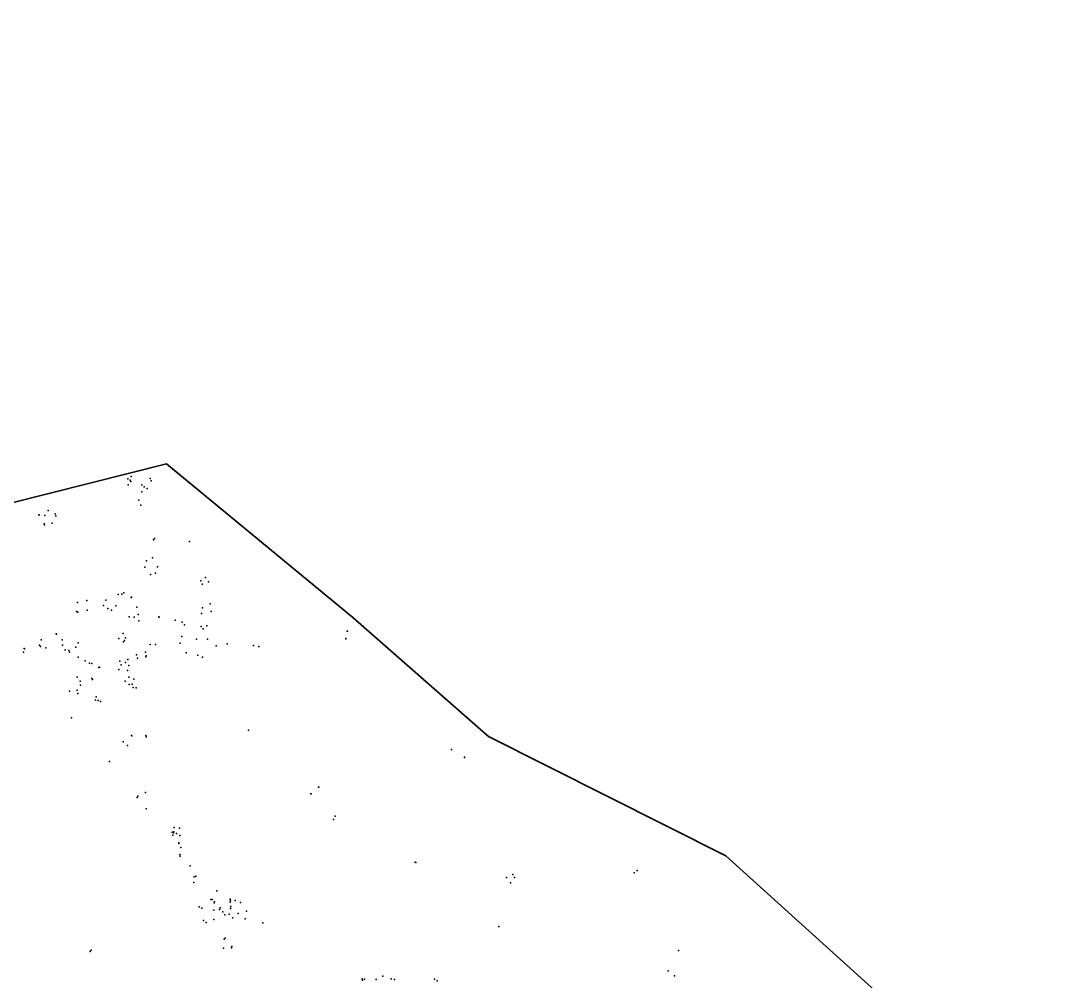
# Model space of a CAD drawing. Header units: millimetres. Extents: x -60275265 to 22802890, y -38578442 to 24337084.
# Drawn here: x 9922622 to 17730817, y 17158196 to 24337084 of the extents above; entities that cross this region are included whole.
import ezdxf

# ---------------------------------------------------------------- set-up
doc = ezdxf.new("R2010")
doc.units = ezdxf.units.MM
doc.header["$MEASUREMENT"] = 0
doc.layers.add('Outline', color=7, linetype='Continuous', true_color=0x000000)
doc.layers.add('particles', color=7, linetype='Continuous', true_color=0x000000)

msp = doc.modelspace()

# ---------------------------------------------------------------- linework, layer by layer
at = {"layer": 'Outline', "color": 3, "lineweight": 35, "true_color": 0x00ff00}
msp.add_lwpolyline([(612748, 23700101), (2261319, 23827441), (4163298, 24337084), (6191983, 23700101), (6952806, 22298647), (8220845, 21661442), (8981724, 20514820), (11010412, 21024520), (12405159, 19877851), (13419624, 18986025), (15194898, 18094026), (16462717, 16947413), (17096937, 15291091), (16969997, 14144198), (16969997, 12997517), (17730817, 12360371), (17730817, 10959081), (17730817, 9939740)], dxfattribs=at)
at = {"layer": 'particles', "color": 93, "true_color": 0x67d435}
for p in [(10746622, 20931696), (10721622, 20913696), (10725622, 20867696), (10740622, 20902696), (10744622, 20893696), (10827622, 20868696), (10845622, 20854696), (10889622, 20915696), (10896622, 20898696), (10827622, 20816696), (10867622, 20840696), (10805622, 20753696), (10820622, 20715696), (10057622, 20642696), (10058622, 20643696), (10101622, 20638696), (10126622, 20677696), (10178622, 20652696), (10183622, 20635696), (10095622, 20577696), (10099622, 20570696), (10156622, 20581696), (10913622, 20457696), (10922622, 20466696), (11184622, 20445696), (10907622, 20323696), (10850622, 20252696), (10862622, 20299696), (10944622, 20254696), (10892622, 20197696), (10928622, 20208696), (11267622, 20151696), (11303622, 20176696), (11277622, 20124696), (11324622, 20142696), (10416622, 20004696), (10557622, 20006696), (10650622, 20049696), (10677622, 20050696), (10692622, 20061696), (10747622, 20025696), (10748622, 20027696), (10337622, 19922696), (10346622, 19988696), (10348622, 19917696), (10417622, 19931696), (10540622, 19966696), (10571622, 19942696), (10600622, 19931696), (10631622, 19964696), (10789622, 19952696), (11279622, 19948696), (11337622, 19978696), (11346622, 19922696), (10731622, 19882696), (10769622, 19879696), (10798622, 19898696), (10805622, 19852696), (10954622, 19882696), (10957622, 19879696), (11076622, 19857696), (11129622, 19840696), (11272622, 19906696), (10688622, 19757696), (11146622, 19822696), (11269622, 19809696), (11286622, 19791696), (11313622, 19814696), (12362622, 19775696), (12365622, 19773696), (10073622, 19708696), (10185622, 19753696), (10188622, 19752696), (10230622, 19708696), (10351622, 19686696), (10351622, 19686696), (10654622, 19718696), (10689622, 19694696), (10698622, 19705696), (10705622, 19723696), (11114622, 19685696), (11126622, 19733696), (11234622, 19714696), (11317622, 19714696), (11464622, 19680696), (12353622, 19719696), (12353622, 19716696), (9942622, 19617696), (9946622, 19644696), (9948622, 19642696), (10062622, 19668696), (10068622, 19659696), (10108622, 19648696), (10232622, 19668696), (10254622, 19634696), (10281622, 19628696), (10285622, 19616696), (10332622, 19653696), (10854622, 19617696), (10889622, 19675696), (10928622, 19674696), (10929622, 19675696), (11157622, 19612696), (11381622, 19664696), (11661622, 19667696), (11701622, 19658696), (10350622, 19580696), (10403622, 19551696), (10435622, 19534696), (10453622, 19531696), (10663622, 19550696), (10673622, 19521696), (10704622, 19540696), (10721622, 19561696), (10786622, 19596696), (10795622, 19571696), (10857622, 19583696), (10859622, 19590696), (11246622, 19594696), (11279622, 19579696), (10506622, 19501696), (10511622, 19505696), (10654622, 19488696), (10720622, 19480696), (10729622, 19517696), (10343622, 19429696), (10366622, 19401696), (10367622, 19371696), (10453622, 19420696), (10457622, 19413696), (10703622, 19399696), (10729622, 19431696), (10732622, 19374696), (10755622, 19378696), (10767622, 19414696), (10285622, 19326696), (10342622, 19333696), (10349622, 19307696), (10761622, 19353696), (10784622, 19351696), (10481622, 19259696), (10486622, 19283696), (10501622, 19255696), (10517622, 19247696), (10300622, 19126696), (10749622, 18993696), (10751622, 18992696), (10856622, 18993696), (10860622, 18986696), (10860622, 18985696), (11625622, 19033696), (10688622, 18946696), (10720622, 18920696), (13142622, 18890696), (13240622, 18831696), (13240622, 18829696), (10585622, 18800696), (12147622, 18608696), (12149622, 18608696), (10791622, 18531696), (10796622, 18541696), (10853622, 18568696), (12091622, 18557696), (12092622, 18557696), (10860622, 18445696), (12259622, 18367696), (12271622, 18390696), (11052622, 18271696), (11065622, 18273696), (11067622, 18307696), (11108622, 18301696), (11059622, 18249696), (11064622, 18267696), (11086622, 18262696), (11111622, 18245696), (11102622, 18191696), (11102622, 18187696), (11119622, 18156696), (11110622, 18105696), (11112622, 18092696), (12869622, 18047696), (12875622, 18045696), (12875622, 18045696), (11189622, 18019696), (14507622, 17966696), (14507622, 17966696), (14530622, 17984696), (11215622, 17895696), (11217622, 17938696), (11229622, 17941696), (13552622, 17933696), (13583622, 17892696), (13601622, 17955696), (13614622, 17933696), (11386622, 17832696), (11342622, 17768696), (11353622, 17768696), (11368622, 17743696), (11370622, 17749696), (11486622, 17747696), (11487622, 17770696), (11489622, 17759696), (11524622, 17761696), (11563622, 17745696), (11256622, 17713696), (11275622, 17704696), (11366622, 17687696), (11407622, 17693696), (11412622, 17706696), (11433622, 17676696), (11448622, 17652696), (11479622, 17659696), (11489622, 17701696), (11491622, 17715696), (11547622, 17663696), (11608622, 17681696), (11287622, 17610696), (11307622, 17595696), (11366622, 17618696), (11507622, 17631696), (11599622, 17624696), (11731622, 17594696), (13496622, 17565696), (13497622, 17565696), (11442622, 17470696), (11449622, 17478696), (11499622, 17417696), (10440622, 17380696), (10440622, 17380696), (10447622, 17390696), (11436622, 17405696), (11497622, 17407696), (14839622, 17387696), (12629622, 17195696), (14761622, 17235696), (14762622, 17234696), (14809622, 17197696), (14809622, 17196696), (12475622, 17175696), (12477622, 17164696), (12491622, 17173696), (12578622, 17169696), (12692622, 17175696), (12715622, 17169696), (13016622, 17172696), (13035622, 17160696)]:
    msp.add_point(p, dxfattribs=at)

doc.saveas('drawing.dxf')
